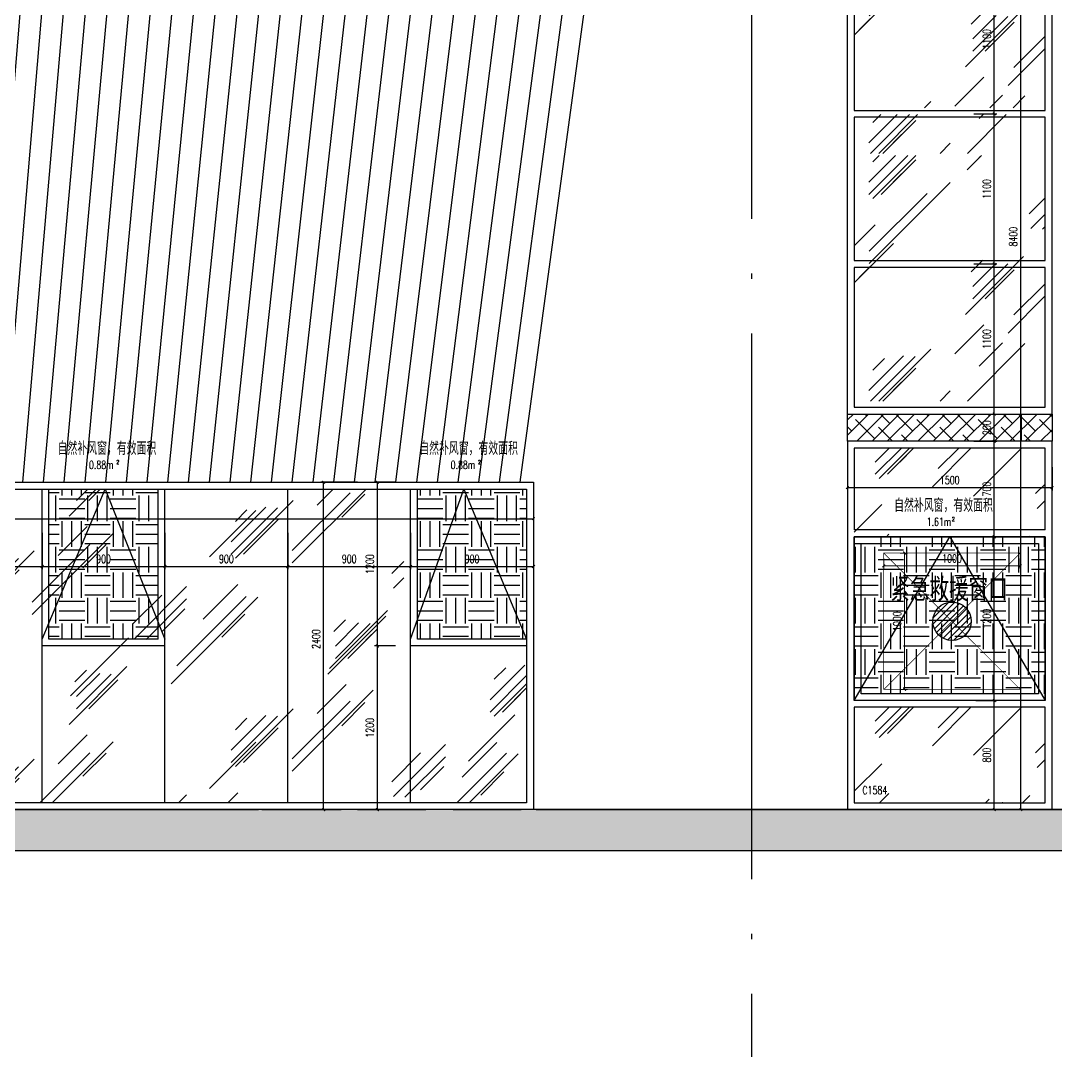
# Model space of a CAD drawing. Extents: x -4210259 to 293730, y -7499 to 868879.
# Drawn here: x -165656 to -158069, y 515466 to 523021 of the extents above; entities that cross this region are included whole.
import ezdxf

# ---------------------------------------------------------------- set-up
doc = ezdxf.new("R2010")
doc.units = 0
doc.header["$LTSCALE"] = 1000
doc.header["$MEASUREMENT"] = 0
for name, pattern in [('__DASH', [0.35, 0.25, -0.1]), ('DASH', [0.35, 0.25, -0.1]), ('DOTE', [2.4200000000000004, 2, -0.2, 0.02, -0.2])]:
    doc.linetypes.add(name, pattern=pattern)
doc.layers.get('Defpoints').update_dxf_attribs({"color": 210})
for name, color, linetype in [('A-AXIS-DOTE', 14, 'DOTE'), ('A-HATCH-2', 251, 'Continuous'), ('A-LIN-V', 9, 'Continuous'), ('A-WINDOW', 140, 'Continuous'), ('A-彩色打印层', 22, 'Continuous'), ('A-门窗表显示尺寸', 160, 'Continuous'), ('AS-WALL', 40, 'Continuous'), ('AXIS', 3, 'Continuous'), ('PUB_DIM', 3, 'Continuous'), ('SPACE', 7, 'Continuous'), ('SPACE_HATCH', 8, 'Continuous'), ('参考线', 8, 'Continuous')]:
    doc.layers.add(name, color=color, linetype=linetype)
doc.layers.add('A-WALL-HATCH', color=8, linetype='Continuous', lineweight=13)
doc.styles.add('_TCH_DIM_T3', font='SIMPLEX', dxfattribs={"width": 0.7058823529411765, "bigfont": 'GBCBIG'})
doc.styles.add('_TCH_SPACE', font='SIMPLEX', dxfattribs={"height": 5, "bigfont": 'GBCBIG'})
doc.styles.add('A-DIM_T3', font='SIMPLEX', dxfattribs={"width": 0.7058823529411765, "bigfont": 'GBCBIG'})
doc.styles.add('A-STANDARD', font='SIMPLEX', dxfattribs={"bigfont": 'GBCBIG'})
doc.styles.add('STYLE1', font='')
doc.styles.get('STYLE1').set_extended_font_data('SimSun')
doc.dimstyles.new('_TCH_ARCH&&20', dxfattribs={"dimtxt": 59.5, "dimasz": 20, "dimexe": 20, "dimexo": 20, "dimgap": 25.25, "dimtad": 1, "dimdec": 0, "dimzin": 0, "dimdsep": 46, "dimtxsty": '_TCH_DIM_T3', "dimblk": 'ARCHTICK', "dimcen": 0.09, "dimclrt": 7, "dimazin": 2, "dimtfac": 1, "dimtdec": 0, "dimtix": 1, "dimtmove": 2, "dimatfit": 3, "dimfxl": 0, "dimtolj": 1, "dimtzin": 0, "dimarcsym": 0})
doc.dimstyles.new('A-DIM&&20', dxfattribs={"dimtxt": 59.5, "dimasz": 20, "dimexe": 20, "dimexo": 20, "dimgap": 25.25, "dimtad": 1, "dimdec": 0, "dimzin": 0, "dimdsep": 46, "dimtxsty": 'A-DIM_T3', "dimblk": 'ARCHTICK', "dimcen": 0.09, "dimclrt": 7, "dimazin": 2, "dimtfac": 1, "dimtdec": 0, "dimtix": 1, "dimtmove": 2, "dimatfit": 3, "dimfxl": 0, "dimtolj": 1, "dimtzin": 0, "dimarcsym": 0})
pattern_1 = [(0, (0, 0), (187.5, 187.5), [187.5, -187.5]), (0, (0, 70.3125), (187.5, 187.5), [187.5, -187.5]), (0, (0, 140.625), (187.5, 187.5), [187.5, -187.5]), (90, (23.4375, 164.0625), (-187.5, 187.5), [187.5, -187.5]), (90, (93.75, 164.0625), (-187.5, 187.5), [187.5, -187.5]), (90, (164.0625, 164.0625), (-187.5, 187.5), [187.5, -187.5])]

# ---------------------------------------------------------------- blocks, each defined once
blk = doc.blocks.new('_ArchTick')
at = {"color": 0, "linetype": 'ByBlock', "const_width": 0.4}
blk.add_lwpolyline([(-0.5, -0.5), (0.5, 0.5)], dxfattribs=at)
blk = doc.blocks.new('*D1271')
at = {"layer": 'A-门窗表显示尺寸', "color": 0, "lineweight": -2}
for p, q in [((161899.3323832995, 519617.4520265404), (161899.3323832995, 519350.0000000253)), ((182799.3323832988, 519617.4520265404), (182799.3323832988, 519350.0000000253)), ((161899.3323832995, 519370.0000000253), (182799.3323832988, 519370.0000000253))]:
    blk.add_line(p, q, dxfattribs=at)
at = {"layer": 'Defpoints', "color": 0}
for p in [(161899.3323832995, 519637.4520265404), (182799.3323832988, 519637.4520265404), (182799.3323832988, 519370.0000000253)]:
    blk.add_point(p, dxfattribs=at)
at = {"layer": 'A-门窗表显示尺寸', "color": 0, "lineweight": -2, "xscale": 20, "yscale": 20, "zscale": 20, "rotation": 180}
blk.add_blockref('_ArchTick', (161899.3323832995, 519370.0000000253), dxfattribs=at)
at = {"layer": 'A-门窗表显示尺寸', "color": 0, "lineweight": -2, "xscale": 20, "yscale": 20, "zscale": 20}
blk.add_blockref('_ArchTick', (182799.3323832988, 519370.0000000253), dxfattribs=at)
at = {"layer": 'A-门窗表显示尺寸', "color": 7, "insert": (172349.3323832991, 519425.0000000253), "char_height": 59.5, "attachment_point": 5, "style": 'A-DIM_T3'}
blk.add_mtext('\\A1;20900', dxfattribs=at)
blk = doc.blocks.new('*D1272')
at = {"layer": 'A-门窗表显示尺寸', "color": 0, "lineweight": -2}
for p, q in [((181789.3323832988, 518437.4520265644), (181635.6063700412, 518437.4520265644)), ((181655.6063700412, 517237.4520265173), (181655.6063700412, 518437.4520265644)), ((181789.3323832988, 517237.4520265173), (181635.6063700412, 517237.4520265173))]:
    blk.add_line(p, q, dxfattribs=at)
at = {"layer": 'Defpoints', "color": 0}
for p in [(181655.6063700412, 518437.4520265644), (181809.3323832988, 518437.4520265644), (181809.3323832988, 517237.4520265173)]:
    blk.add_point(p, dxfattribs=at)
at = {"layer": 'A-门窗表显示尺寸', "color": 0, "lineweight": -2, "xscale": 20, "yscale": 20, "zscale": 20}
for p, rotation in [((181655.6063700412, 518437.4520265644), 90), ((181655.6063700412, 517237.4520265173), 270)]:
    blk.add_blockref('_ArchTick', p, dxfattribs=dict(at, rotation=rotation))
at = {"layer": 'A-门窗表显示尺寸', "color": 7, "insert": (181600.6063700413, 517837.4520265406), "char_height": 59.5, "attachment_point": 5, "rotation": 90, "style": 'A-DIM_T3'}
blk.add_mtext('\\A1;1200', dxfattribs=at)
blk = doc.blocks.new('*D1273')
at = {"layer": 'A-门窗表显示尺寸', "color": 0, "lineweight": -2}
for p, q in [((181789.3323832988, 519637.4520265406), (181635.6063700412, 519637.4520265406)), ((181655.6063700412, 518437.4520265644), (181655.6063700412, 519637.4520265406)), ((181789.3323832988, 518437.4520265644), (181635.6063700412, 518437.4520265644))]:
    blk.add_line(p, q, dxfattribs=at)
at = {"layer": 'Defpoints', "color": 0}
for p in [(181655.6063700412, 519637.4520265406), (181809.3323832988, 519637.4520265406), (181809.3323832988, 518437.4520265644)]:
    blk.add_point(p, dxfattribs=at)
at = {"layer": 'A-门窗表显示尺寸', "color": 0, "lineweight": -2, "xscale": 20, "yscale": 20, "zscale": 20}
for p, rotation in [((181655.6063700412, 519637.4520265406), 90), ((181655.6063700412, 518437.4520265644), 270)]:
    blk.add_blockref('_ArchTick', p, dxfattribs=dict(at, rotation=rotation))
at = {"layer": 'A-门窗表显示尺寸', "color": 7, "insert": (181600.6063700413, 519037.4520265523), "char_height": 59.5, "attachment_point": 5, "rotation": 90, "style": 'A-DIM_T3'}
blk.add_mtext('\\A1;1200', dxfattribs=at)
blk = doc.blocks.new('*D1274')
at = {"layer": 'A-门窗表显示尺寸', "color": 0, "lineweight": -2}
for p, q in [((181899.3323833118, 519267.4520265404), (181899.3323833118, 519000.0000000253)), ((182799.3323832988, 519267.4520265404), (182799.3323832988, 519000.0000000253)), ((181899.3323833118, 519020.0000000253), (182799.3323832988, 519020.0000000253))]:
    blk.add_line(p, q, dxfattribs=at)
at = {"layer": 'Defpoints', "color": 0}
for p in [(181899.3323833118, 519287.4520265404), (182799.3323832988, 519287.4520265404), (182799.3323832988, 519020.0000000253)]:
    blk.add_point(p, dxfattribs=at)
at = {"layer": 'A-门窗表显示尺寸', "color": 0, "lineweight": -2, "xscale": 20, "yscale": 20, "zscale": 20, "rotation": 180}
blk.add_blockref('_ArchTick', (181899.3323833118, 519020.0000000253), dxfattribs=at)
at = {"layer": 'A-门窗表显示尺寸', "color": 0, "lineweight": -2, "xscale": 20, "yscale": 20, "zscale": 20}
blk.add_blockref('_ArchTick', (182799.3323832988, 519020.0000000253), dxfattribs=at)
at = {"layer": 'A-门窗表显示尺寸', "color": 7, "insert": (182349.3323833053, 519075.0000000253), "char_height": 59.5, "attachment_point": 5, "style": 'A-DIM_T3'}
blk.add_mtext('\\A1;900', dxfattribs=at)
blk = doc.blocks.new('*D1275')
at = {"layer": 'A-门窗表显示尺寸', "color": 0, "lineweight": -2}
for p, q in [((180999.3323833389, 519267.4520265404), (180999.3323833389, 519000.0000000253)), ((181899.3323833118, 519267.4520265404), (181899.3323833118, 519000.0000000253)), ((180999.3323833389, 519020.0000000253), (181899.3323833118, 519020.0000000253))]:
    blk.add_line(p, q, dxfattribs=at)
at = {"layer": 'Defpoints', "color": 0}
for p in [(180999.3323833389, 519287.4520265404), (181899.3323833118, 519287.4520265404), (181899.3323833118, 519020.0000000253)]:
    blk.add_point(p, dxfattribs=at)
at = {"layer": 'A-门窗表显示尺寸', "color": 0, "lineweight": -2, "xscale": 20, "yscale": 20, "zscale": 20, "rotation": 180}
blk.add_blockref('_ArchTick', (180999.3323833389, 519020.0000000253), dxfattribs=at)
at = {"layer": 'A-门窗表显示尺寸', "color": 0, "lineweight": -2, "xscale": 20, "yscale": 20, "zscale": 20}
blk.add_blockref('_ArchTick', (181899.3323833118, 519020.0000000253), dxfattribs=at)
at = {"layer": 'A-门窗表显示尺寸', "color": 7, "insert": (181449.3323833254, 519075.0000000253), "char_height": 59.5, "attachment_point": 5, "style": 'A-DIM_T3'}
blk.add_mtext('\\A1;900', dxfattribs=at)
blk = doc.blocks.new('*D1276')
at = {"layer": 'A-门窗表显示尺寸', "color": 0, "lineweight": -2}
for p, q in [((180099.3323833388, 519267.4520265404), (180099.3323833388, 519000.0000000253)), ((180999.3323833389, 519267.4520265404), (180999.3323833389, 519000.0000000253)), ((180099.3323833388, 519020.0000000253), (180999.3323833389, 519020.0000000253))]:
    blk.add_line(p, q, dxfattribs=at)
at = {"layer": 'Defpoints', "color": 0}
for p in [(180099.3323833388, 519287.4520265404), (180999.3323833389, 519287.4520265404), (180999.3323833389, 519020.0000000253)]:
    blk.add_point(p, dxfattribs=at)
at = {"layer": 'A-门窗表显示尺寸', "color": 0, "lineweight": -2, "xscale": 20, "yscale": 20, "zscale": 20, "rotation": 180}
blk.add_blockref('_ArchTick', (180099.3323833388, 519020.0000000253), dxfattribs=at)
at = {"layer": 'A-门窗表显示尺寸', "color": 0, "lineweight": -2, "xscale": 20, "yscale": 20, "zscale": 20}
blk.add_blockref('_ArchTick', (180999.3323833389, 519020.0000000253), dxfattribs=at)
at = {"layer": 'A-门窗表显示尺寸', "color": 7, "insert": (180549.3323833389, 519075.0000000253), "char_height": 59.5, "attachment_point": 5, "style": 'A-DIM_T3'}
blk.add_mtext('\\A1;900', dxfattribs=at)
blk = doc.blocks.new('*D1277')
at = {"layer": 'A-门窗表显示尺寸', "color": 0, "lineweight": -2}
for p, q in [((179199.3323833388, 519267.4520265404), (179199.3323833388, 519000.0000000253)), ((180099.3323833388, 519267.4520265404), (180099.3323833388, 519000.0000000253)), ((179199.3323833388, 519020.0000000253), (180099.3323833388, 519020.0000000253))]:
    blk.add_line(p, q, dxfattribs=at)
at = {"layer": 'Defpoints', "color": 0}
for p in [(179199.3323833388, 519287.4520265404), (180099.3323833388, 519287.4520265404), (180099.3323833388, 519020.0000000253)]:
    blk.add_point(p, dxfattribs=at)
at = {"layer": 'A-门窗表显示尺寸', "color": 0, "lineweight": -2, "xscale": 20, "yscale": 20, "zscale": 20, "rotation": 180}
blk.add_blockref('_ArchTick', (179199.3323833388, 519020.0000000253), dxfattribs=at)
at = {"layer": 'A-门窗表显示尺寸', "color": 0, "lineweight": -2, "xscale": 20, "yscale": 20, "zscale": 20}
blk.add_blockref('_ArchTick', (180099.3323833388, 519020.0000000253), dxfattribs=at)
at = {"layer": 'A-门窗表显示尺寸', "color": 7, "insert": (179649.3323833388, 519075.0000000253), "char_height": 59.5, "attachment_point": 5, "style": 'A-DIM_T3'}
blk.add_mtext('\\A1;900', dxfattribs=at)
blk = doc.blocks.new('*D1278')
at = {"layer": 'A-门窗表显示尺寸', "color": 0, "lineweight": -2}
for p, q in [((178299.3323833388, 519267.4520265404), (178299.3323833388, 519000.0000000253)), ((179199.3323833388, 519267.4520265404), (179199.3323833388, 519000.0000000253)), ((178299.3323833388, 519020.0000000253), (179199.3323833388, 519020.0000000253))]:
    blk.add_line(p, q, dxfattribs=at)
at = {"layer": 'Defpoints', "color": 0}
for p in [(178299.3323833388, 519287.4520265404), (179199.3323833388, 519287.4520265404), (179199.3323833388, 519020.0000000253)]:
    blk.add_point(p, dxfattribs=at)
at = {"layer": 'A-门窗表显示尺寸', "color": 0, "lineweight": -2, "xscale": 20, "yscale": 20, "zscale": 20, "rotation": 180}
blk.add_blockref('_ArchTick', (178299.3323833388, 519020.0000000253), dxfattribs=at)
at = {"layer": 'A-门窗表显示尺寸', "color": 0, "lineweight": -2, "xscale": 20, "yscale": 20, "zscale": 20}
blk.add_blockref('_ArchTick', (179199.3323833388, 519020.0000000253), dxfattribs=at)
at = {"layer": 'A-门窗表显示尺寸', "color": 7, "insert": (178749.3323833388, 519075.0000000253), "char_height": 59.5, "attachment_point": 5, "style": 'A-DIM_T3'}
blk.add_mtext('\\A1;900', dxfattribs=at)
blk = doc.blocks.new('*D1297')
at = {"layer": 'A-门窗表显示尺寸', "color": 0, "lineweight": -2}
for p, q in [((181509.3323832988, 519637.4520265406), (181241.8803567838, 519637.4520265406)), ((181261.8803567838, 517237.4520265173), (181261.8803567838, 519637.4520265406)), ((181509.3323832988, 517237.4520265173), (181241.8803567838, 517237.4520265173))]:
    blk.add_line(p, q, dxfattribs=at)
at = {"layer": 'Defpoints', "color": 0}
for p in [(181261.8803567838, 519637.4520265406), (181529.3323832988, 519637.4520265406), (181529.3323832988, 517237.4520265173)]:
    blk.add_point(p, dxfattribs=at)
at = {"layer": 'A-门窗表显示尺寸', "color": 0, "lineweight": -2, "xscale": 20, "yscale": 20, "zscale": 20}
for p, rotation in [((181261.8803567838, 519637.4520265406), 90), ((181261.8803567838, 517237.4520265173), 270)]:
    blk.add_blockref('_ArchTick', p, dxfattribs=dict(at, rotation=rotation))
at = {"layer": 'A-门窗表显示尺寸', "color": 7, "insert": (181206.8803567837, 518487.4520265287), "char_height": 59.5, "attachment_point": 5, "rotation": 90, "style": 'A-DIM_T3'}
blk.add_mtext('\\A1;2400', dxfattribs=at)
blk = doc.blocks.new('*D1228')
at = {"layer": 'A-门窗表显示尺寸', "color": 0, "lineweight": -2}
for p, q in [((-1802664.319735164, 520137.4520265377), (-1802494.319735164, 520137.4520265377)), ((-1802514.319735164, 519937.4520265377), (-1802514.319735164, 520137.4520265377)), ((-1802664.319735164, 519937.4520265377), (-1802494.319735164, 519937.4520265377))]:
    blk.add_line(p, q, dxfattribs=at)
at = {"layer": 'Defpoints', "color": 0}
for p in [(-1802684.319735164, 520137.4520265377), (-1802514.319735164, 520137.4520265377), (-1802684.319735164, 519937.4520265377)]:
    blk.add_point(p, dxfattribs=at)
at = {"layer": 'A-门窗表显示尺寸', "color": 0, "lineweight": -2, "xscale": 20, "yscale": 20, "zscale": 20}
for p, rotation in [((-1802514.319735164, 520137.4520265377), 90), ((-1802514.319735164, 519937.4520265377), 270)]:
    blk.add_blockref('_ArchTick', p, dxfattribs=dict(at, rotation=rotation))
at = {"layer": 'A-门窗表显示尺寸', "color": 7, "insert": (-1802569.319735163, 520037.4520265381), "char_height": 59.5, "attachment_point": 5, "rotation": 90, "style": '_TCH_DIM_T3'}
blk.add_mtext('\\A1;200', dxfattribs=at)
blk = doc.blocks.new('*D1229')
at = {"layer": 'A-门窗表显示尺寸', "color": 0, "lineweight": -2}
for p, q in [((-1802664.319735164, 521237.4520265376), (-1802494.319735164, 521237.4520265376)), ((-1802514.319735164, 520137.4520265377), (-1802514.319735164, 521237.4520265376)), ((-1802664.319735164, 520137.4520265377), (-1802494.319735164, 520137.4520265377))]:
    blk.add_line(p, q, dxfattribs=at)
at = {"layer": 'Defpoints', "color": 0}
for p in [(-1802684.319735164, 521237.4520265376), (-1802514.319735164, 521237.4520265376), (-1802684.319735164, 520137.4520265377)]:
    blk.add_point(p, dxfattribs=at)
at = {"layer": 'A-门窗表显示尺寸', "color": 0, "lineweight": -2, "xscale": 20, "yscale": 20, "zscale": 20}
for p, rotation in [((-1802514.319735164, 521237.4520265376), 90), ((-1802514.319735164, 520137.4520265377), 270)]:
    blk.add_blockref('_ArchTick', p, dxfattribs=dict(at, rotation=rotation))
at = {"layer": 'A-门窗表显示尺寸', "color": 7, "insert": (-1802569.319735163, 520687.4520265381), "char_height": 59.5, "attachment_point": 5, "rotation": 90, "style": '_TCH_DIM_T3'}
blk.add_mtext('\\A1;1100', dxfattribs=at)
blk = doc.blocks.new('*D1230')
at = {"layer": 'A-门窗表显示尺寸', "color": 0, "lineweight": -2}
for p, q in [((-1802664.319735164, 522337.4520265376), (-1802494.319735164, 522337.4520265376)), ((-1802514.319735164, 521237.4520265376), (-1802514.319735164, 522337.4520265376)), ((-1802664.319735164, 521237.4520265376), (-1802494.319735164, 521237.4520265376))]:
    blk.add_line(p, q, dxfattribs=at)
at = {"layer": 'Defpoints', "color": 0}
for p in [(-1802684.319735164, 522337.4520265376), (-1802514.319735164, 522337.4520265376), (-1802684.319735164, 521237.4520265376)]:
    blk.add_point(p, dxfattribs=at)
at = {"layer": 'A-门窗表显示尺寸', "color": 0, "lineweight": -2, "xscale": 20, "yscale": 20, "zscale": 20}
for p, rotation in [((-1802514.319735164, 522337.4520265376), 90), ((-1802514.319735164, 521237.4520265376), 270)]:
    blk.add_blockref('_ArchTick', p, dxfattribs=dict(at, rotation=rotation))
at = {"layer": 'A-门窗表显示尺寸', "color": 7, "insert": (-1802569.319735163, 521787.452026538), "char_height": 59.5, "attachment_point": 5, "rotation": 90, "style": '_TCH_DIM_T3'}
blk.add_mtext('\\A1;1100', dxfattribs=at)
blk = doc.blocks.new('*D1231')
at = {"layer": 'A-门窗表显示尺寸', "color": 0, "lineweight": -2}
for p, q in [((-1802664.319735164, 523437.4520265376), (-1802494.319735164, 523437.4520265376)), ((-1802514.319735164, 522337.4520265376), (-1802514.319735164, 523437.4520265376)), ((-1802664.319735164, 522337.4520265376), (-1802494.319735164, 522337.4520265376))]:
    blk.add_line(p, q, dxfattribs=at)
at = {"layer": 'Defpoints', "color": 0}
for p in [(-1802684.319735164, 523437.4520265376), (-1802514.319735164, 523437.4520265376), (-1802684.319735164, 522337.4520265376)]:
    blk.add_point(p, dxfattribs=at)
at = {"layer": 'A-门窗表显示尺寸', "color": 0, "lineweight": -2, "xscale": 20, "yscale": 20, "zscale": 20}
for p, rotation in [((-1802514.319735164, 523437.4520265376), 90), ((-1802514.319735164, 522337.4520265376), 270)]:
    blk.add_blockref('_ArchTick', p, dxfattribs=dict(at, rotation=rotation))
at = {"layer": 'A-门窗表显示尺寸', "color": 7, "insert": (-1802569.319735163, 522887.452026538), "char_height": 59.5, "attachment_point": 5, "rotation": 90, "style": '_TCH_DIM_T3'}
blk.add_mtext('\\A1;1100', dxfattribs=at)
blk = doc.blocks.new('*D1234')
at = {"layer": 'A-门窗表显示尺寸', "color": 0, "lineweight": -2}
for p, q in [((-1802644.319735164, 525637.4520265376), (-1802300.000000076, 525637.4520265376)), ((-1802320.000000076, 517237.4520265394), (-1802320.000000076, 525637.4520265376)), ((-1802644.319735164, 517237.4520265394), (-1802300.000000076, 517237.4520265394))]:
    blk.add_line(p, q, dxfattribs=at)
at = {"layer": 'Defpoints', "color": 0}
for p in [(-1802664.319735164, 525637.4520265376), (-1802320.000000076, 525637.4520265376), (-1802664.319735164, 517237.4520265394)]:
    blk.add_point(p, dxfattribs=at)
at = {"layer": 'A-门窗表显示尺寸', "color": 0, "lineweight": -2, "xscale": 20, "yscale": 20, "zscale": 20}
for p, rotation in [((-1802320.000000076, 525637.4520265376), 90), ((-1802320.000000076, 517237.4520265394), 270)]:
    blk.add_blockref('_ArchTick', p, dxfattribs=dict(at, rotation=rotation))
at = {"layer": 'A-门窗表显示尺寸', "color": 7, "insert": (-1802375.000000076, 521437.4520265389), "char_height": 59.5, "attachment_point": 5, "rotation": 90, "style": '_TCH_DIM_T3'}
blk.add_mtext('\\A1;8400', dxfattribs=at)
blk = doc.blocks.new('*D1451')
at = {"layer": 'Defpoints', "color": 0}
for p in [(-1653990, 542178.2995793271), (-1652990, 542178.2995793271), (-1652990, 542105)]:
    blk.add_point(p, dxfattribs=at)
at = {"layer": 'PUB_DIM', "color": 0, "lineweight": -2}
for p, q in [((-1653990, 542158.2995793271), (-1653990, 542085)), ((-1652990, 542158.2995793271), (-1652990, 542085)), ((-1653990, 542105), (-1652990, 542105))]:
    blk.add_line(p, q, dxfattribs=at)
at = {"layer": 'PUB_DIM', "color": 0, "lineweight": -2, "xscale": 20, "yscale": 20, "zscale": 20, "rotation": 180}
blk.add_blockref('_ArchTick', (-1653990, 542105), dxfattribs=at)
at = {"layer": 'PUB_DIM', "color": 0, "lineweight": -2, "xscale": 20, "yscale": 20, "zscale": 20}
blk.add_blockref('_ArchTick', (-1652990, 542105), dxfattribs=at)
at = {"layer": 'PUB_DIM', "color": 7, "insert": (-1653490, 542160), "char_height": 59.5, "attachment_point": 5, "style": '_TCH_DIM_T3'}
blk.add_mtext('\\A1;1000', dxfattribs=at)
blk = doc.blocks.new('*D1452')
at = {"layer": 'Defpoints', "color": 0}
for p in [(-1653888.7840406, 542199.6257803998), (-1653837.373280651, 542199.6257803998), (-1653888.7840406, 541199.6257804)]:
    blk.add_point(p, dxfattribs=at)
at = {"layer": 'PUB_DIM', "color": 0, "lineweight": -2}
for p, q in [((-1653868.7840406, 542199.6257803998), (-1653817.373280651, 542199.6257803998)), ((-1653837.373280651, 541199.6257804), (-1653837.373280651, 542199.6257803998)), ((-1653868.7840406, 541199.6257804), (-1653817.373280651, 541199.6257804))]:
    blk.add_line(p, q, dxfattribs=at)
at = {"layer": 'PUB_DIM', "color": 0, "lineweight": -2, "xscale": 20, "yscale": 20, "zscale": 20}
for p, rotation in [((-1653837.373280651, 542199.6257803998), 90), ((-1653837.373280651, 541199.6257804), 270)]:
    blk.add_blockref('_ArchTick', p, dxfattribs=dict(at, rotation=rotation))
at = {"layer": 'PUB_DIM', "color": 7, "insert": (-1653892.37328065, 541699.6257804002), "char_height": 59.5, "attachment_point": 5, "rotation": 90, "style": '_TCH_DIM_T3'}
blk.add_mtext('\\A1;1000', dxfattribs=at)
blk = doc.blocks.new('*D1310')
at = {"layer": 'A-门窗表显示尺寸', "color": 0, "lineweight": -2}
for p, q in [((-1821550.399671284, 519937.4520265376), (-1821394.319734998, 519937.4520265376)), ((-1821414.319734998, 519237.4520265125), (-1821414.319734998, 519937.4520265376)), ((-1821550.399671284, 519237.4520265125), (-1821394.319734998, 519237.4520265125))]:
    blk.add_line(p, q, dxfattribs=at)
at = {"layer": 'Defpoints', "color": 0}
for p in [(-1821570.399671284, 519937.4520265376), (-1821414.319734998, 519937.4520265376), (-1821570.399671284, 519237.4520265125)]:
    blk.add_point(p, dxfattribs=at)
at = {"layer": 'A-门窗表显示尺寸', "color": 0, "lineweight": -2, "xscale": 20, "yscale": 20, "zscale": 20}
for p, rotation in [((-1821414.319734998, 519937.4520265376), 90), ((-1821414.319734998, 519237.4520265125), 270)]:
    blk.add_blockref('_ArchTick', p, dxfattribs=dict(at, rotation=rotation))
at = {"layer": 'A-门窗表显示尺寸', "color": 7, "insert": (-1821469.319734997, 519587.4520265255), "char_height": 59.5, "attachment_point": 5, "rotation": 90, "style": 'A-DIM_T3'}
blk.add_mtext('\\A1;700', dxfattribs=at)
blk = doc.blocks.new('*D1311')
at = {"layer": 'A-门窗表显示尺寸', "color": 0, "lineweight": -2}
for p, q in [((-1821550.399671284, 519237.4520265125), (-1821394.319734998, 519237.4520265125)), ((-1821414.319734998, 518037.4520265125), (-1821414.319734998, 519237.4520265125)), ((-1821550.399671284, 518037.4520265125), (-1821394.319734998, 518037.4520265125))]:
    blk.add_line(p, q, dxfattribs=at)
at = {"layer": 'Defpoints', "color": 0}
for p in [(-1821570.399671284, 519237.4520265125), (-1821414.319734998, 519237.4520265125), (-1821570.399671284, 518037.4520265125)]:
    blk.add_point(p, dxfattribs=at)
at = {"layer": 'A-门窗表显示尺寸', "color": 0, "lineweight": -2, "xscale": 20, "yscale": 20, "zscale": 20}
for p, rotation in [((-1821414.319734998, 519237.4520265125), 90), ((-1821414.319734998, 518037.4520265125), 270)]:
    blk.add_blockref('_ArchTick', p, dxfattribs=dict(at, rotation=rotation))
at = {"layer": 'A-门窗表显示尺寸', "color": 7, "insert": (-1821469.319734997, 518637.4520265129), "char_height": 59.5, "attachment_point": 5, "rotation": 90, "style": 'A-DIM_T3'}
blk.add_mtext('\\A1;1200', dxfattribs=at)
blk = doc.blocks.new('*D1312')
at = {"layer": 'A-门窗表显示尺寸', "color": 0, "lineweight": -2}
for p, q in [((-1821550.399671284, 518037.4520265125), (-1821394.319734998, 518037.4520265125)), ((-1821414.319734998, 517237.4520265394), (-1821414.319734998, 518037.4520265125)), ((-1821550.399671284, 517237.4520265394), (-1821394.319734998, 517237.4520265394))]:
    blk.add_line(p, q, dxfattribs=at)
at = {"layer": 'Defpoints', "color": 0}
for p in [(-1821570.399671284, 518037.4520265125), (-1821414.319734998, 518037.4520265125), (-1821570.399671284, 517237.4520265394)]:
    blk.add_point(p, dxfattribs=at)
at = {"layer": 'A-门窗表显示尺寸', "color": 0, "lineweight": -2, "xscale": 20, "yscale": 20, "zscale": 20}
for p, rotation in [((-1821414.319734998, 518037.4520265125), 90), ((-1821414.319734998, 517237.4520265394), 270)]:
    blk.add_blockref('_ArchTick', p, dxfattribs=dict(at, rotation=rotation))
at = {"layer": 'A-门窗表显示尺寸', "color": 7, "insert": (-1821469.319734997, 517637.4520265263), "char_height": 59.5, "attachment_point": 5, "rotation": 90, "style": 'A-DIM_T3'}
blk.add_mtext('\\A1;800', dxfattribs=at)
blk = doc.blocks.new('*D1313')
at = {"layer": 'A-门窗表显示尺寸', "color": 0, "lineweight": -2}
for p, q in [((-1822490.399681424, 519747.4520265373), (-1822490.399681424, 519577.9616212295)), ((-1820990.399681253, 519747.4520265373), (-1820990.399681253, 519577.9616212295)), ((-1822490.399681424, 519597.9616212295), (-1820990.399681253, 519597.9616212295))]:
    blk.add_line(p, q, dxfattribs=at)
at = {"layer": 'Defpoints', "color": 0}
for p in [(-1822490.399681424, 519767.4520265373), (-1820990.399681253, 519767.4520265373), (-1820990.399681253, 519597.9616212295)]:
    blk.add_point(p, dxfattribs=at)
at = {"layer": 'A-门窗表显示尺寸', "color": 0, "lineweight": -2, "xscale": 20, "yscale": 20, "zscale": 20, "rotation": 180}
blk.add_blockref('_ArchTick', (-1822490.399681424, 519597.9616212295), dxfattribs=at)
at = {"layer": 'A-门窗表显示尺寸', "color": 0, "lineweight": -2, "xscale": 20, "yscale": 20, "zscale": 20}
blk.add_blockref('_ArchTick', (-1820990.399681253, 519597.9616212295), dxfattribs=at)
at = {"layer": 'A-门窗表显示尺寸', "color": 7, "insert": (-1821740.399681339, 519652.9616212295), "char_height": 59.5, "attachment_point": 5, "style": 'A-DIM_T3'}
blk.add_mtext('\\A1;1500', dxfattribs=at)
blk = doc.blocks.new('C21024-M')
at = {"layer": 'SPACE', "color": 1, "style": '_TCH_SPACE'}
for p in [(179312.4980203777, 519837.452026552), (179312.4980203777, 519837.4520265521), (181962.4980203377, 519837.4520265352)]:
    blk.add_text('自然补风窗，有效面积', height=96.45390070921985, dxfattribs=at).set_placement(p)
at = {"layer": 'SPACE', "color": 1, "style": '_TCH_SPACE', "width": 0.7058823529411765}
for s, height, p in [('0.88m', 59.5, (179542.7320629309, 519735.077026552)), ('0.88m', 59.5, (179542.7320629309, 519735.0770265521)), ('2', 29.75, (179742.7320629309, 519770.077026552)), ('2', 29.75, (179742.7320629309, 519770.0770265521)), ('0.88m', 59.5, (182192.7320628909, 519735.0770265352)), ('2', 29.75, (182392.7320628909, 519770.0770265352))]:
    blk.add_text(s, height=height, dxfattribs=at).set_placement(p)
blk.add_wipeout([(161899.3323832997, 517237.4520265405), (182799.33238329875, 517237.4520265172), (182799.33238329878, 519637.4520265405), (161899.3323832997, 519637.4520265643)]).dxf.layer = '参考线'
at = {"layer": 'A-WALL-HATCH'}
h = blk.add_hatch(dxfattribs=at)
h.set_pattern_fill('玻璃2', color=256, scale=100, angle=180)
h.set_pattern_definition([(45, (1568211.067298129, 60.00000002532033), (0, 1527.350647362943), [600, -360, 600, -360, 240, -523.28157]), (45, (1568181.067298129, 90.00000002532033), (0, 1527.350647362943), [480, -600, 360, -360, 420, -463.28157]), (45, (1568181.067298129, 180.0000000253203), (0, 1527.350647362943), [360, -720, 240, -360, 540, -463.28157]), (45, (1568271.067298129, 90.00000002532033), (0, 1527.350647362943), [360, -720, 300, -1303.2815]), (45, (1568361.067298129, 180.0000000253203), (0, 1527.350647362943), [180, -900, 120, -1483.2815]), (45, (1568211.067298129, 330.0000000253203), (0, 1527.350647362943), [120, -900, 120, -480, 300, -763.28157]), (45, (1568751.067298129, 240.0000000253203), (0, 1527.350647362943), [600, -900, 720, -475.28157]), (45, (1568751.067298129, 150.0000000253203), (0, 1527.350647362943), [840, -600, 900, -355.28157]), (45, (1568901.067298129, 270.0000000253203), (0, -1697.056274847714), [600, -840, 480, -763.28157]), (45, (1568811.067298129, 450.0000000253203), (0, 1527.350647362943), [300, -1200, 360, -823.28157]), (45, (1568991.067298129, 360.0000000253203), (0, 1527.350647362943), [240, -1200, 240, -1003.2815])])
h.paths.add_polyline_path([(182749.3323833151, 517287.4520265208), (161949.3323833076, 517287.4520265306), (161949.3323832997, 518437.4520265355), (162849.3323832867, 518437.4520265642), (162849.3323832867, 519587.4520265404), (167449.3323833388, 519587.4520265404), (167449.3323833388, 518437.452026514), (168249.3323833388, 518437.4520265141), (168249.3323833388, 519587.4520265404), (171949.3323833388, 519587.4520265404), (171949.3323833388, 518437.4520265143), (172749.3323833388, 518437.4520265142), (172749.3323833388, 519587.4520265403), (176449.3323833388, 519587.4520265404), (176449.3323833388, 518437.4520265143), (177249.3323833388, 518437.4520265142), (177249.3323833388, 519587.4520265403), (181849.3323833118, 519587.4520265404), (181849.3323833118, 518437.4520265642), (182749.3323832988, 518437.4520265306)])
at = {"layer": 'SPACE_HATCH'}
h = blk.add_hatch(dxfattribs=at)
h.set_pattern_fill('土壤', color=1, scale=50, style=0)
h.set_pattern_definition(pattern_1)
h.paths.add_polyline_path([(180049.3323832613, 518487.4520264065), (179249.3323832671, 518487.4520266579), (179249.3323834057, 519587.4520265324), (180049.3323833758, 519587.4520266024)])
h = blk.add_hatch(dxfattribs=at)
h.set_pattern_fill('土壤', color=1, scale=50, style=0)
h.set_pattern_definition(pattern_1)
h.paths.add_polyline_path([(180049.3323832613, 518487.4520264065), (179249.3323832671, 518487.4520266579), (179249.3323834057, 519587.4520265325), (180049.3323833758, 519587.4520266025)])
h = blk.add_hatch(dxfattribs=at)
h.set_pattern_fill('土壤', color=1, scale=50, style=0)
h.set_pattern_definition(pattern_1)
h.paths.add_polyline_path([(182749.3323832365, 518487.4520264544), (181949.3323832809, 518487.4520267898), (181949.3323834297, 519587.4520265012), (182749.3323833751, 519587.4520265647)])
at = {"layer": 'A-WINDOW'}
for p, q in [((179199.3323833388, 517287.4520265217), (179199.3323833388, 519587.4520265404)), ((179249.3323833388, 518487.4520265311), (179249.3323833388, 519587.4520265572)), ((180049.3323833388, 518487.452026531), (180049.3323833388, 519587.4520265572)), ((180099.3323833388, 517287.4520265217), (180099.3323833388, 519587.4520265404)), ((180999.3323833388, 517287.4520265217), (180999.3323833388, 519587.4520265404)), ((181899.3323833118, 517287.4520265217), (181899.3323833118, 519587.4520265404)), ((181949.3323833118, 518487.4520265642), (181949.3323833118, 519587.4520265404)), ((180049.3323833388, 518487.452026531), (179249.3323833388, 518487.4520265311)), ((182749.3323832853, 518487.4520265642), (181949.3323833118, 518487.4520265642)), ((180099.3323833388, 518437.452026531), (179199.3323833388, 518437.4520265311)), ((182749.3323832853, 518437.4520265642), (181899.3323833121, 518437.4520265642))]:
    blk.add_line(p, q, dxfattribs=at)
for points in [[(182799.3323832988, 517237.4520265171), (161899.3323832997, 517237.4520265404), (161899.3323832997, 519637.4520265404), (182799.3323832988, 519637.4520265404)], [(182749.3323832988, 517287.4520265172), (161949.3323832997, 517287.4520265402), (161949.3323832997, 519587.4520265404), (182749.3323832988, 519587.4520265404)]]:
    blk.add_lwpolyline(points, close=True, dxfattribs=at)
for points in [[(179199.3323833388, 518487.4520265141), (179659.999990982, 519587.4520265234), (180099.3323833388, 518487.4520265141)], [(181899.3323833121, 518487.4520265642), (182289.999990982, 519587.4520265404), (182749.3323832988, 518487.4520265288)]]:
    blk.add_lwpolyline(points, dxfattribs=at)
at = {"layer": 'A-门窗表显示尺寸'}
for p1, p2, distance, picture, middle in [((161899.3323832995, 519637.4520265404), (182799.3323832988, 519637.4520265404), -267.45202651509317, '*D1271', (172349.3323832991, 519425.0000000253)), ((181809.3323832988, 518437.4520265642), (181809.3323832988, 519637.4520265404), 153.7260132576048, '*D1273', (181600.6063700413, 519037.4520265523)), ((178299.3323833388, 519287.4520265404), (179199.3323833388, 519287.4520265404), -267.45202651509317, '*D1278', (178749.3323833388, 519075.0000000253)), ((179199.3323833388, 519287.4520265404), (180099.3323833388, 519287.4520265404), -267.45202651509317, '*D1277', (179649.3323833388, 519075.0000000253)), ((180099.3323833388, 519287.4520265404), (180999.3323833389, 519287.4520265404), -267.45202651509317, '*D1276', (180549.3323833389, 519075.0000000253)), ((180999.3323833389, 519287.4520265404), (181899.3323833118, 519287.4520265404), -267.45202651509317, '*D1275', (181449.3323833254, 519075.0000000253)), ((181899.3323833118, 519287.4520265404), (182799.3323832988, 519287.4520265404), -267.45202651509317, '*D1274', (182349.3323833053, 519075.0000000253)), ((181809.3323832988, 517237.4520265171), (181809.3323832988, 518437.4520265642), 153.7260132576048, '*D1272', (181600.6063700413, 517837.4520265406))]:
    dim = blk.add_aligned_dim(p1=p1, p2=p2, distance=distance, dimstyle='A-DIM&&20', dxfattribs=at)
    dim.commit()
    dim.dimension.update_dxf_attribs({"geometry": picture, "text_midpoint": middle})
dim = blk.add_linear_dim(base=(181261.8803567838, 519637.4520265406), p1=(181529.3323832988, 517237.4520265171), p2=(181529.3323832988, 519637.4520265404), angle=90, dimstyle='A-DIM&&20', dxfattribs=at)
dim.commit()
dim.dimension.update_dxf_attribs({"geometry": '*D1297', "text_midpoint": (181206.8803567837, 518487.4520265287), "dimtype": 161})
blk = doc.blocks.new('C1454')
at = {"layer": 'A-HATCH-2'}
h = blk.add_hatch(dxfattribs=at)
h.set_pattern_fill('ANSI38', color=256, scale=50)
h.set_pattern_definition([(45, (0, 0), (-56.12660075668221, 56.12660075668221), []), (135, (0, 0), (-168.3798022700466, 56.12660075668222), [198.4375, -119.0625])])
h.paths.add_polyline_path([(-1803590.3996815, 520137.4520265375), (-1802090.399681419, 520137.4520265375), (-1802090.399681419, 519937.4520265375), (-1803590.3996815, 519937.4520265375)])
at = {"layer": 'A-WALL-HATCH'}
h = blk.add_hatch(dxfattribs=at)
h.set_pattern_fill('玻璃2', color=256, scale=100)
h.set_pattern_definition([(45, (2950370.000000008, -1779.999999974738), (0, 1527.350647362943), [600, -360, 600, -360, 240, -523.28157]), (45, (2950340.000000008, -1749.999999974738), (0, 1527.350647362943), [480, -600, 360, -360, 420, -463.28157]), (45, (2950340.000000008, -1659.999999974738), (0, 1527.350647362943), [360, -720, 240, -360, 540, -463.28157]), (45, (2950430.000000008, -1749.999999974738), (0, 1527.350647362943), [360, -720, 300, -1303.2815]), (45, (2950520.000000008, -1659.999999974738), (0, 1527.350647362943), [180, -900, 120, -1483.2815]), (45, (2950370.000000008, -1509.999999974738), (0, 1527.350647362943), [120, -900, 120, -480, 300, -763.28157]), (45, (2950910.000000008, -1599.999999974738), (0, 1527.350647362943), [600, -900, 720, -475.28157]), (45, (2950910.000000008, -1689.999999974738), (0, 1527.350647362943), [840, -600, 900, -355.28157]), (45, (2951060.000000008, -1569.999999974738), (0, -1697.056274847714), [600, -840, 480, -763.28157]), (45, (2950970.000000008, -1389.999999974738), (0, 1527.350647362943), [300, -1200, 360, -823.28157]), (45, (2951150.000000008, -1479.999999974738), (0, 1527.350647362943), [240, -1200, 240, -1003.2815])])
h.paths.add_polyline_path([(-1802140.399681419, 522332.4520265374), (-1803540.399681425, 522332.4520265374), (-1803540.399681425, 522047.4520265374), (-1802140.399681419, 522047.4520265374)])
h.paths.add_polyline_path([(-1803540.399681425, 522382.4520265374), (-1802140.399681419, 522382.4520265374), (-1802140.399681419, 523847.4520265374), (-1803540.399681425, 523847.4520265374)])
h = blk.add_hatch(dxfattribs=at)
h.set_pattern_fill('玻璃2', color=256, scale=100)
h.set_pattern_definition([(45, (2950370.000000008, -3594.999999974738), (0, 1527.350647362943), [600, -360, 600, -360, 240, -523.28157]), (45, (2950340.000000008, -3564.999999974738), (0, 1527.350647362943), [480, -600, 360, -360, 420, -463.28157]), (45, (2950340.000000008, -3474.999999974738), (0, 1527.350647362943), [360, -720, 240, -360, 540, -463.28157]), (45, (2950430.000000008, -3564.999999974738), (0, 1527.350647362943), [360, -720, 300, -1303.2815]), (45, (2950520.000000008, -3474.999999974738), (0, 1527.350647362943), [180, -900, 120, -1483.2815]), (45, (2950370.000000008, -3324.999999974738), (0, 1527.350647362943), [120, -900, 120, -480, 300, -763.28157]), (45, (2950910.000000008, -3414.999999974738), (0, 1527.350647362943), [600, -900, 720, -475.28157]), (45, (2950910.000000008, -3504.999999974738), (0, 1527.350647362943), [840, -600, 900, -355.28157]), (45, (2951060.000000008, -3384.999999974738), (0, -1697.056274847714), [600, -840, 480, -763.28157]), (45, (2950970.000000008, -3204.999999974738), (0, 1527.350647362943), [300, -1200, 360, -823.28157]), (45, (2951150.000000008, -3294.999999974738), (0, 1527.350647362943), [240, -1200, 240, -1003.2815])])
h.paths.add_polyline_path([(-1803540.399681425, 520232.4520265374), (-1802140.399681419, 520232.4520265374), (-1802140.399681419, 522032.4520265374), (-1803540.399681425, 522032.4520265374)])
at = {"layer": 'A-LIN-V'}
blk.add_line((-1803590.3996815, 520137.4520265375), (-1802190.399681494, 520137.4520265375), dxfattribs=at)
at = {"layer": 'A-WALL-HATCH'}
blk.add_line((-1802314.319735163, 519937.4520265375), (-1802314.319735163, 520137.4520265375), dxfattribs=at)
at = {"layer": 'A-WINDOW'}
for p, q in [((-1803590.399681424, 520117.4520265375), (-1803590.399681424, 525637.4520265374)), ((-1802090.399681419, 520117.4520265375), (-1802090.399681419, 525637.4520265374)), ((-1803590.399681425, 520137.4520265375), (-1802090.399681419, 520137.4520265375))]:
    blk.add_line(p, q, dxfattribs=at)
for points in [[(-1803540.399681014, 522362.4520265374), (-1802140.399681009, 522362.4520265374), (-1802140.399681009, 523412.4520265374), (-1803540.399681014, 523412.4520265374)], [(-1803540.399681015, 522312.4520265374), (-1803540.399681015, 521262.4520265374), (-1802140.399681009, 521262.4520265374), (-1802140.399681009, 522312.4520265374)], [(-1803540.399681425, 520187.4520265374), (-1802140.399681419, 520187.4520265374), (-1802140.399681009, 521212.4520265374), (-1803540.399681015, 521212.4520265374)], [(-1803590.3996815, 520137.4520265375), (-1802090.399681419, 520137.4520265375), (-1802090.399681419, 519937.4520265375), (-1803590.3996815, 519937.4520265375)]]:
    blk.add_lwpolyline(points, close=True, dxfattribs=at)
at = {"layer": 'A-门窗表显示尺寸'}
for p1, p2, distance, picture, middle in [((-1802664.319735163, 517237.4520265392), (-1802664.319735163, 525637.4520265374), -344.31973508698866, '*D1234', (-1802375.000000076, 521437.4520265389)), ((-1802684.319735163, 522337.4520265374), (-1802684.319735163, 523437.4520265374), -169.99999999883585, '*D1231', (-1802569.319735163, 522887.452026538)), ((-1802684.319735163, 521237.4520265374), (-1802684.319735163, 522337.4520265374), -169.99999999883585, '*D1230', (-1802569.319735163, 521787.452026538)), ((-1802684.319735163, 520137.4520265375), (-1802684.319735163, 521237.4520265374), -169.99999999883585, '*D1229', (-1802569.319735163, 520687.4520265381)), ((-1802684.319735163, 519937.4520265375), (-1802684.319735163, 520137.4520265375), -169.99999999883585, '*D1228', (-1802569.319735163, 520037.4520265381))]:
    dim = blk.add_aligned_dim(p1=p1, p2=p2, distance=distance, dimstyle='_TCH_ARCH&&20', dxfattribs=at)
    dim.commit()
    dim.dimension.update_dxf_attribs({"geometry": picture, "text_midpoint": middle})
blk = doc.blocks.new('w42432')
at = {"layer": 'A-彩色打印层'}
h = blk.add_hatch(dxfattribs=at)
h.set_pattern_fill('ANSI31', color=1, scale=20)
h.set_pattern_definition([(45, (-3066307.735240138, -1060647.206974213), (-22.45064030267288, 22.45064030267288), [])])
edge = h.paths.add_edge_path()
edge.add_arc((-1653490, 541699.6257803997), 140.6529179719911, 0, 360)
at = {"layer": 'A-彩色打印层', "linetype": 'DASH', "const_width": 5, "elevation": -3.053224919695628e-09}
blk.add_lwpolyline([(-1653990, 542199.6257803995), (-1652990, 542199.6257803995), (-1652990, 541199.6257803998), (-1653990, 541199.6257803998)], close=True, dxfattribs=at)
for points in [[(-1653990, 542199.6257803995), (-1652990, 541199.6257803998)], [(-1652990, 542199.6257803995), (-1653990, 541199.6257803998)]]:
    blk.add_lwpolyline(points, dxfattribs=at)
at = {"layer": 'A-彩色打印层', "ltscale": 0.5}
blk.add_circle((-1653490, 541699.6257803997, -3.053224919695628e-09), 140.6529179719911, dxfattribs=at)
at = {"layer": 'AXIS', "linetype": 'Continuous', "style": 'STYLE1', "width": 0.7}
blk.add_text('紧急救援窗口', height=150, dxfattribs=at).set_placement((-1653941.670200904, 541862.582733533, -3.053224919695628e-09))
at = {"layer": 'PUB_DIM'}
for p1, p2, distance, picture, middle in [((-1653888.784040599, 541199.6257803998), (-1653888.784040599, 542199.6257803995), -51.410759947961196, '*D1452', (-1653892.37328065, 541699.6257804002)), ((-1653990, 542178.2995793271), (-1652990, 542178.2995793271), -73.29957932711113, '*D1451', (-1653490, 542160))]:
    dim = blk.add_aligned_dim(p1=p1, p2=p2, distance=distance, dimstyle='_TCH_ARCH&&20', dxfattribs=at)
    dim.commit()
    dim.dimension.update_dxf_attribs({"geometry": picture, "text_midpoint": middle})
blk = doc.blocks.new('er446')
at = {"layer": 'A-WALL-HATCH'}
h = blk.add_hatch(dxfattribs=at)
h.set_pattern_fill('玻璃2', color=256, scale=100, angle=180)
h.set_pattern_definition([(45, (3085130.236071297, -5340), (0, 1527.350647362943), [600, -360, 600, -360, 240, -523.28157]), (45, (3085100.236071297, -5310), (0, 1527.350647362943), [480, -600, 360, -360, 420, -463.28157]), (45, (3085100.236071297, -5220), (0, 1527.350647362943), [360, -720, 240, -360, 540, -463.28157]), (45, (3085190.236071297, -5310), (0, 1527.350647362943), [360, -720, 300, -1303.2815]), (45, (3085280.236071297, -5220), (0, 1527.350647362943), [180, -900, 120, -1483.2815]), (45, (3085130.236071297, -5070), (0, 1527.350647362943), [120, -900, 120, -480, 300, -763.28157]), (45, (3085670.236071297, -5160), (0, 1527.350647362943), [600, -900, 720, -475.28157]), (45, (3085670.236071297, -5250), (0, 1527.350647362943), [840, -600, 900, -355.28157]), (45, (3085820.236071297, -5130), (0, -1697.056274847714), [600, -840, 480, -763.28157]), (45, (3085730.236071297, -4950), (0, 1527.350647362943), [300, -1200, 360, -823.28157]), (45, (3085910.236071297, -5040), (0, 1527.350647362943), [240, -1200, 240, -1003.2815])])
h.paths.add_polyline_path([(-1822440.399681424, 519237.4520265124), (-1821040.399681253, 519237.4520265123), (-1821040.399681253, 519887.4520265123), (-1822440.399681424, 519887.4520265123)])
h = blk.add_hatch(dxfattribs=at)
h.set_pattern_fill('玻璃2', color=256, scale=100, angle=180)
h.set_pattern_definition([(45, (3085130.236071297, -7240), (0, 1527.350647362943), [600, -360, 600, -360, 240, -523.28157]), (45, (3085100.236071297, -7210), (0, 1527.350647362943), [480, -600, 360, -360, 420, -463.28157]), (45, (3085100.236071297, -7120), (0, 1527.350647362943), [360, -720, 240, -360, 540, -463.28157]), (45, (3085190.236071297, -7210), (0, 1527.350647362943), [360, -720, 300, -1303.2815]), (45, (3085280.236071297, -7120), (0, 1527.350647362943), [180, -900, 120, -1483.2815]), (45, (3085130.236071297, -6970), (0, 1527.350647362943), [120, -900, 120, -480, 300, -763.28157]), (45, (3085670.236071297, -7060), (0, 1527.350647362943), [600, -900, 720, -475.28157]), (45, (3085670.236071297, -7150), (0, 1527.350647362943), [840, -600, 900, -355.28157]), (45, (3085820.236071297, -7030), (0, -1697.056274847714), [600, -840, 480, -763.28157]), (45, (3085730.236071297, -6850), (0, 1527.350647362943), [300, -1200, 360, -823.28157]), (45, (3085910.236071297, -6940), (0, 1527.350647362943), [240, -1200, 240, -1003.2815])])
h.paths.add_polyline_path([(-1822440.399681424, 517287.4520264891), (-1821040.399681253, 517287.452026489), (-1821040.399681253, 517987.4520265123), (-1822440.399681424, 517987.4520265123)])
at = {"layer": 'SPACE_HATCH'}
h = blk.add_hatch(dxfattribs=at)
h.set_pattern_fill('土壤', color=1, scale=50, style=0)
h.set_pattern_definition(pattern_1)
h.paths.add_polyline_path([(-1821040.399681303, 518087.4520265122), (-1822440.399681438, 518087.4520266195), (-1822440.399681442, 519237.4520264863), (-1821040.399681291, 519237.452026509)])
at = {"layer": 'A-WINDOW'}
for p, q in [((-1821040.399681253, 519287.4520265123), (-1822440.399681424, 519287.4520265123)), ((-1821040.399681253, 519237.4520265123), (-1822440.399681424, 519237.4520265123)), ((-1821040.399681253, 518037.4520265123), (-1822440.399681424, 518037.4520265123)), ((-1821040.399681253, 517987.4520265123), (-1822440.399681424, 517987.4520265123))]:
    blk.add_line(p, q, dxfattribs=at)
for points in [[(-1822490.399681424, 517237.4520264891), (-1820990.399681253, 517237.4520264891), (-1820990.399681253, 519937.4520265123), (-1822490.399681424, 519937.4520265123)], [(-1822440.399681424, 519237.4520265123), (-1821040.399681253, 519237.4520265123), (-1821040.399681253, 518037.4520265123), (-1822440.399681424, 518037.4520265123)], [(-1822390.399681424, 519187.4520265123), (-1821090.399681253, 519187.4520265123), (-1821090.399681253, 518087.4520265123), (-1822390.399681424, 518087.4520265123)]]:
    blk.add_lwpolyline(points, close=True, dxfattribs=at)
for points in [[(-1821040.399681253, 519287.4520265123), (-1821040.399681253, 519887.4520265123), (-1822440.399681424, 519887.4520265123), (-1822440.399681424, 519287.4520265123)], [(-1822440.399681424, 519237.4520265123), (-1822440.399681424, 518037.4520265123)], [(-1822440.399681424, 518037.4520265123), (-1821740.399681339, 519237.4520265123), (-1821040.399681253, 518037.4520265123)], [(-1821040.399681253, 518037.4520265123), (-1821040.399681253, 519237.4520265123)], [(-1822440.399681424, 517987.4520265123), (-1822440.399681424, 517287.4520264891), (-1821040.399681253, 517287.4520264891), (-1821040.399681253, 517987.4520265123)]]:
    blk.add_lwpolyline(points, dxfattribs=at)
at = {"layer": 'A-WALL-HATCH'}
blk.add_blockref('w42432', (-168233.6807683764, -23080.92860240443, 3.053224919695628e-09), dxfattribs=at)
at = {"layer": 'A-门窗表显示尺寸', "color": 3, "style": 'A-STANDARD', "width": 0.7058823529411765}
blk.add_text('C1584', height=59.5, dxfattribs=at).set_placement((-1822380, 517350))
at = {"layer": 'SPACE', "color": 1, "style": '_TCH_SPACE'}
blk.add_text('自然补风窗，有效面积', height=96.45390070921985, dxfattribs=at).set_placement((-1822147.470125062, 519419.9999999502))
at = {"layer": 'SPACE', "color": 1, "style": '_TCH_SPACE', "width": 0.7058823529411765}
for s, height, p in [('1.61m', 59.5, (-1821909.236082509, 519317.6249999502)), ('2', 29.75, (-1821725.236082509, 519352.6249999502))]:
    blk.add_text(s, height=height, dxfattribs=at).set_placement(p)
at = {"layer": 'A-门窗表显示尺寸'}
for p1, p2, distance, picture, middle in [((-1821570.399671283, 519237.4520265123), (-1821570.399671283, 519937.4520265373), -156.07993628503755, '*D1310', (-1821469.319734997, 519587.4520265255)), ((-1822490.399681424, 519767.4520265373), (-1820990.399681253, 519767.4520265373), -169.49040530784987, '*D1313', (-1821740.399681339, 519652.9616212295)), ((-1821570.399671283, 518037.4520265122), (-1821570.399671283, 519237.4520265123), -156.07993628503755, '*D1311', (-1821469.319734997, 518637.4520265129)), ((-1821570.399671283, 517237.4520265392), (-1821570.399671283, 518037.4520265122), -156.07993628503755, '*D1312', (-1821469.319734997, 517637.4520265263))]:
    dim = blk.add_aligned_dim(p1=p1, p2=p2, distance=distance, dimstyle='A-DIM&&20', dxfattribs=at)
    dim.commit()
    dim.dimension.update_dxf_attribs({"geometry": picture, "text_midpoint": middle})

msp = doc.modelspace()

# ---------------------------------------------------------------- hatches: boundary and pattern name
at = {"layer": 'A-HATCH-2'}
h = msp.add_hatch(dxfattribs=at)
h.set_pattern_fill('ANSI31', color=256, scale=150, angle=45)
h.set_pattern_definition([(90, (-40598682125.62118, -3384804562.000004), (-238.125, -1.848892746611746e-30), [])])
h.paths.add_polyline_path([(-185149.3324139323, 517237.4520265401), (-185149.3324139323, 517209.9999999999), (-185149.3324139323, 517237.4520265248), (-161910, 517237.4520265248), (-161899.3323832712, 517237.4520265249), (-182799.3323832984, 517237.4520265249), (-182799.3323832984, 519637.4520265403), (-161899.3323832712, 519637.4520265403), (-161899.3323832712, 517237.4520265288), (-158110, 517237.4520265209), (-158099.3324038633, 517237.452026539), (-159599.3324040344, 517237.4520265249), (-159699.3323832984, 535687.4520265248), (-185099.3324239153, 535695.0000000001)])
h = msp.add_hatch(dxfattribs=at)
h.set_pattern_fill('ANSI31', color=256, scale=150, angle=45)
h.set_pattern_definition([(90, (0, 0), (-238.125, 0), [])])
h.paths.add_polyline_path([(-140799.3323832669, 535687.4520265248), (-158099.332403732, 535687.4520265248), (-158099.332403732, 525637.4520265374), (-158099.332403732, 520237.4520265374), (-158099.332403732, 520037.4520265374), (-158099.3324038633, 517237.452026539), (-158099.3323836926, 517237.4520265404), (-140799.3323630962, 517237.4520265404)])
h.paths.add_polyline_path([(-143099.3323833063, 519637.4520265404), (-143099.3323833063, 517237.4520265171), (-155799.3323833038, 517237.4520265404), (-155799.3323833038, 519637.4520265404)])
h.paths.add_polyline_path([(-143149.3323833063, 519587.4520265404), (-143149.3323833063, 517287.4520265172), (-155749.3323833038, 517287.4520265403), (-155749.3323833038, 519587.4520265404)], flags=16)
h.paths.add_polyline_path([(-143357.1594098213, 518348.5770265289), (-143357.1594098213, 518526.3270265289), (-143446.4094098213, 518526.3270265289), (-143446.4094098213, 518348.5770265289)], flags=0)
h.paths.add_polyline_path([(-149554.2073833051, 519380.3750000254), (-149344.4573833051, 519380.3750000254), (-149344.4573833051, 519469.6250000254), (-149554.2073833051, 519469.6250000254)], flags=0)
h.paths.add_polyline_path([(-155714.6070647443, 517335.1250000254), (-155460.8570647443, 517335.1250000254), (-155460.8570647443, 517424.3750000254), (-155714.6070647443, 517424.3750000254)], flags=0)

# ---------------------------------------------------------------- linework, layer by layer
at = {"layer": 'A-AXIS-DOTE', "ltscale": 2}
msp.add_line((-160299.3323832984, 511887.4520265246), (-160299.3323832985, 538485.0684404911), dxfattribs=at)
at = {"layer": 'A-AXIS-DOTE', "linetype": '__DASH', "ltscale": 2}
msp.add_line((-252788.4381458776, 517237.4520265249), (-54309.8093255033, 517237.4520265248), dxfattribs=at)
at = {"layer": 'AS-WALL'}
msp.add_line((-252788.4381458776, 516937.4520265245), (-54309.8093255033, 516937.4520265246), dxfattribs=at)

# ---------------------------------------------------------------- block references
at = {"layer": 'A-LIN-V'}
for name, p in [('C1454', (1643991.067277687, 5.820766091346741e-11)), ('er446', (1662891.06727739, 4.988396540284157e-08))]:
    msp.add_blockref(name, p, dxfattribs=at)

# ---------------------------------------------------------------- next in the draw order: block references
msp.add_blockref('C21024-M', (-344698.6647665701, 5.820766091346741e-11), dxfattribs=at)

# ---------------------------------------------------------------- next in the draw order: hatches: boundary and pattern name
at = {"layer": 'A-HATCH-2'}
h = msp.add_hatch(dxfattribs=at)
h.set_pattern_fill('ANSI38', color=256, scale=150)
h.set_pattern_definition([(45, (0, 0), (-168.3798022700466, 168.3798022700466), []), (135, (0, 0), (-505.1394068101398, 168.3798022700467), [595.3125, -357.1875])])
h.paths.add_polyline_path([(-202256.4752404356, 516937.4520265246), (-246199.3323860153, 516937.4520265246), (-246199.3323860153, 517237.4520265249), (-202256.4752404356, 517237.4520265249)])
h.paths.add_polyline_path([(-200370.7609547208, 516937.4520265245), (-194299.3323833046, 516937.4520265245), (-194299.3323833046, 517237.4520265249), (-200370.7609547208, 517237.4520265249)])
h.paths.add_polyline_path([(-186549.3324139377, 517237.4520265402), (-189299.3323832916, 517237.4520265402), (-189299.3323832916, 516937.4520265245), (-186549.3324139377, 516937.4520265245)])
h.paths.add_polyline_path([(-140799.3323832669, 516937.4520265092), (-185149.3324139328, 516937.4520265092), (-185149.3324139328, 517237.4520265249), (-140799.3323832669, 517237.4520265249)])
h.paths.add_polyline_path([(-132549.3323942206, 517237.4520265402), (-134798.9327018685, 517237.4520265402), (-134798.9327018685, 516937.4520265093), (-132549.3323942206, 516937.4520265093)])
h.paths.add_polyline_path([(-105599.3323736887, 516937.4520265246), (-131149.3324142129, 516937.4520265246), (-131149.3324142129, 517237.4520265095), (-105599.3323736887, 517237.4520265095)])
h.paths.add_polyline_path([(-86299.33238330507, 516937.4520265246), (-105590, 516937.4520265246), (-105590, 517237.4520265248), (-86299.33238330507, 517237.4520265248)])
h.paths.add_polyline_path([(-78549.33241420961, 517237.4520265248), (-81299.33238329203, 517237.4520265248), (-81299.33238329203, 516937.4520265246), (-78549.33241420961, 516937.4520265246)])
h.paths.add_polyline_path([(-66490, 516937.4520265247), (-77149.33241420472, 516937.4520265247), (-77149.33241420472, 517237.4520265401), (-66490, 517237.4520265401)])

# ---------------------------------------------------------------- next in the draw order: linework, layer by layer
at = {"layer": 'A-LIN-V'}
msp.add_line((-60499.33238329889, 517237.4520265248), (-246199.3323860153, 517237.4520265248), dxfattribs=at)

doc.saveas('drawing.dxf')
